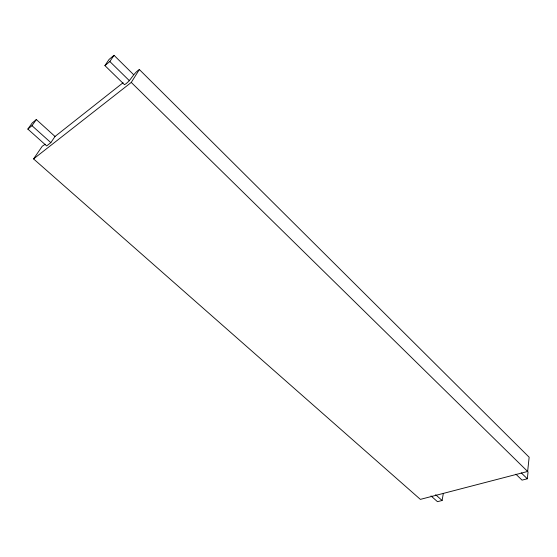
<?xml version="1.0" encoding="UTF-8"?>
<svg xmlns="http://www.w3.org/2000/svg" width="557" height="557" viewBox="0 0 557 557"><rect width="100%" height="100%" fill="white"/><g stroke="black" fill="none" stroke-linecap="round" stroke-linejoin="round"><path stroke-width="0.84" d="M45.194 144.228L42.193 146.303L33.566 158.912L420.368 499.378L527.632 471.473L529.15 457.227L139.368 69.548C133.067 73.385 130.895 80.953 124.517 84.72L104.918 65.594L109.102 59.397L114.025 55.324L133.471 74.534M515.928 474.216L522.027 480.127L527.319 478.783L528.05 471.876M431 495.918L437.461 501.676L442.098 500.492L443.233 493.906M33.566 158.912L131.264 82.422L139.368 69.548M104.918 65.594L109.854 61.528L114.025 55.324M55.025 136.465L36.344 119.56L32.215 122.972L27.85 129.092L46.663 145.927L50.847 142.634L55.025 136.465L123.062 82.749M27.85 129.092L31.986 125.68L36.344 119.56M435.63 494.713L442.098 500.492M31.986 125.68L50.847 142.634M521.22 472.837L527.319 478.783M131.264 82.422L527.632 471.473M109.854 61.528L129.502 80.807"/></g></svg>
